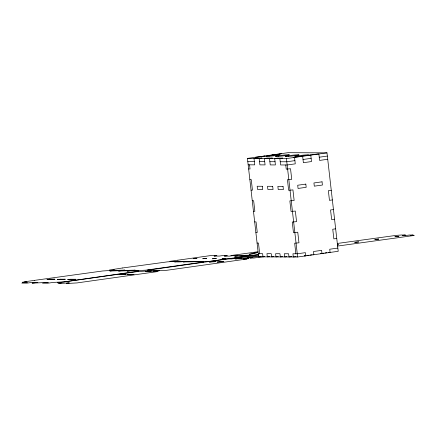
<?xml version="1.0" encoding="UTF-8"?>
<svg xmlns="http://www.w3.org/2000/svg" width="436" height="436" viewBox="0 0 436 436"><rect width="100%" height="100%" fill="white"/><g stroke="black" fill="none" stroke-linecap="round" stroke-linejoin="round"><path stroke-width="0.65" d="M247.435 158.404L288.005 152.693L326.995 152.856L338.211 251.294L297.635 257.006L258.652 256.842L247.435 158.404L286.425 158.562L326.995 152.856M294.9 160.633L286.79 161.772L280.223 161.745M303.015 159.489L311.13 158.35M319.245 157.205L327.36 156.066M327.725 159.276L319.61 160.415L318.88 153.995L317.484 153.99L309.369 155.134L310.764 155.14L311.495 161.56L303.38 162.699L302.649 156.279L301.26 156.273L293.145 157.418L294.534 157.423L295.27 163.843L287.155 164.982L280.588 164.955L279.858 158.535L282.757 158.126L277.585 158.11L274.685 158.513L275.416 164.933L270.244 164.917L269.513 158.497L272.413 158.088L267.241 158.066L264.341 158.475L265.072 164.895L259.9 164.873L259.169 158.453L262.069 158.045L256.897 158.023L253.997 158.431L254.728 164.852L248.166 164.824M331.262 190.303L328.363 190.712L329.458 200.342L332.357 199.933M333.453 209.563L330.553 209.972L331.654 219.602L334.548 219.194M335.649 228.824L332.75 229.232L333.845 238.863L336.745 238.454M257.867 251.757L230.818 255.561L249.31 255.218L246.416 255.627L250.313 255.643L258.684 254.466M337.524 243.435L396.101 235.391L401.502 234.993L405.404 235.009L402.504 235.418L406.401 235.435L409.3 235.026L413.197 235.042L410.303 235.451L414.2 235.467L337.557 246.068M258.826 254.711L234.355 257.954L252.847 257.611L249.953 258.019L253.85 258.036L263.911 256.619M258.652 256.842L260.521 256.581M264.723 256.619L262.979 256.859L262.614 253.648L258.286 253.632M269.633 256.553L267.312 256.88L266.946 253.67L271.279 253.687L271.644 256.897L273.966 256.57M337.84 248.084L329.73 249.223L330.096 252.433L328.7 252.428M278.293 256.586L275.977 256.913L275.612 253.703L279.945 253.719L280.31 256.929L282.626 256.608M286.959 256.624L284.643 256.951L284.277 253.741L288.61 253.757L288.975 256.968L291.869 256.559M296.202 256.575L293.308 256.984L292.938 253.774L297.27 253.796L305.385 252.651L305.75 255.861L304.361 255.856L305.609 255.681M306.857 255.501L308.726 255.24M309.974 255.065L311.849 254.804M321.833 253.398L323.708 253.131M324.956 252.956L326.831 252.695M337.317 244.994L338.57 244.754L337.279 244.792M279.89 153.837L281.28 153.843L271.775 154.976M263.66 156.121L265.055 156.126L255.55 157.26M247.801 161.614L254.362 161.642M259.534 161.663L264.707 161.685M269.879 161.707L275.051 161.723M248.64 168.983L250.03 168.988L249.555 164.83M249.844 179.567L251.24 179.572L252.444 190.15L251.049 190.145M252.259 200.729L253.648 200.734L254.853 211.313L253.463 211.307M254.668 221.891L256.057 221.897L257.267 232.475L255.872 232.47M257.077 243.054L258.472 243.059L259.676 253.638M320.585 253.572L321.981 253.578L321.615 250.368L313.5 251.507L313.865 254.717L312.939 254.717M257.938 254.368L258.864 254.373M286.425 158.562L297.635 257.006M285.76 164.977L286.234 169.141L290.523 168.737L291.733 179.316L287.438 179.719L288.648 190.303L292.938 189.9L294.142 200.478L289.853 200.882L291.057 211.465L295.346 211.062L296.551 221.641L292.262 222.044L293.466 232.628L297.761 232.225L298.965 242.803L294.676 243.206L295.88 253.785M258.646 256.379A7.009 0.392 -6.5 0 1 249.343 257.376A7.009 0.392 -6.5 0 1 249.408 256.842A7.009 0.392 -6.5 0 1 258.728 255.736M193.175 258.695L197.018 258.276L193.208 258.679M202.827 258.733L206.669 258.319L202.827 258.733M212.485 258.777L216.321 258.357L212.485 258.777M222.137 258.815L225.979 258.395L222.175 258.799M354.822 242.345L358.665 241.925L354.822 242.345M374.916 239.517L378.753 239.097L374.916 239.517M395.005 236.688L398.847 236.268L395.005 236.688M254.488 252.864L249.163 254.324L252.199 254.041L257.523 252.575L254.488 252.864M305.821 184.101L297.706 185.24L298.071 188.45L306.186 187.311L305.821 184.101M322.046 181.817L313.936 182.957L314.302 186.167L322.411 185.028L322.046 181.817M34.34 280.392L24.787 281.738L26.182 281.743L22.421 282.272L27.593 282.294L21.8 283.106L26.972 283.127L32.765 282.315L37.937 282.332L32.144 283.149L48.282 282.375L42.488 283.193L47.66 283.215L53.454 282.397L63.776 281.896L138.801 271.132L135.863 271.121L138.762 270.712L134.43 270.696L127.198 271.088L130.097 270.68L118.532 271.05L121.431 270.642L109.872 271.018L112.766 270.609L108.439 270.593L102.596 270.985L34.34 280.392M122.456 267.987L109.36 270.037L114.532 270.058L111.632 270.462L124.876 270.097L121.976 270.505L135.22 270.14L132.321 270.549L137.493 270.571L145.564 270.184L203.519 262.025L200.582 262.014L203.481 261.605L183.251 261.943L186.15 261.535L178.924 261.927L174.591 261.905L177.485 261.502L173.157 261.48L167.32 261.878L122.456 267.987M177.904 260.188L169.789 261.328L208.779 261.486L249.348 255.779L242.781 255.752L239.887 256.161L234.715 256.139L237.609 255.73L232.437 255.709L229.543 256.117L224.371 256.096L227.265 255.687L222.098 255.665L219.199 256.074L214.027 256.052L216.926 255.643L210.359 255.616L177.904 260.188M49.813 279.165L46.914 279.574L54.985 279.187L49.813 279.165M60.157 279.209L57.258 279.618L65.329 279.231L60.157 279.209M70.501 279.247L67.602 279.656L75.673 279.269L70.501 279.247M66.277 281.612L57.585 282.833L61.487 282.85L58.588 283.258L62.484 283.275L69.28 282.882L66.386 283.291L70.283 283.307L77.079 282.915L157.254 271.628L153.358 271.612L159.151 270.8L155.254 270.783L149.455 271.601L145.559 271.584L151.352 270.767L137.76 271.552L66.277 281.612M156.971 268.849L147.423 270.189L151.319 270.206L148.42 270.614L152.322 270.631L159.118 270.238L156.219 270.647L160.116 270.663L166.912 270.271L247.087 258.984L243.19 258.973L248.983 258.156L235.391 258.94L241.19 258.123L237.288 258.107L231.494 258.924L227.597 258.908L156.971 268.849M122.342 274.288L119.442 274.691L126.238 274.304L122.342 274.288M212.174 261.644L209.275 262.047L216.071 261.66L212.174 261.644M130.141 274.315L127.241 274.724L134.037 274.331L130.141 274.315M219.973 261.671L217.074 262.08L223.87 261.687L219.973 261.671M262.341 186.27L257.169 186.248L257.534 189.458L262.706 189.48L262.341 186.27M272.685 186.314L267.513 186.292L267.878 189.502L273.05 189.524L272.685 186.314M283.029 186.357L277.857 186.335L278.223 189.546L283.395 189.567L283.029 186.357M278.729 156.361A7.009 0.392 -6.5 0 0 289.351 154.829A7.009 0.392 -6.5 0 0 279.084 155.636A7.009 0.392 -6.5 0 0 278.729 156.361M269.072 156.322A7.009 0.392 -6.5 0 0 279.694 154.791A7.009 0.392 -6.5 0 0 269.426 155.598A7.009 0.392 -6.5 0 0 269.072 156.322M288.381 156.399A7.009 0.392 -6.5 0 0 299.003 154.867A7.009 0.392 -6.5 0 0 288.736 155.679A7.009 0.392 -6.5 0 0 288.381 156.399M298.039 156.437A7.009 0.392 -6.5 0 0 308.655 154.911A7.009 0.392 -6.5 0 0 298.388 155.717A7.009 0.392 -6.5 0 0 298.039 156.437"/></g></svg>
